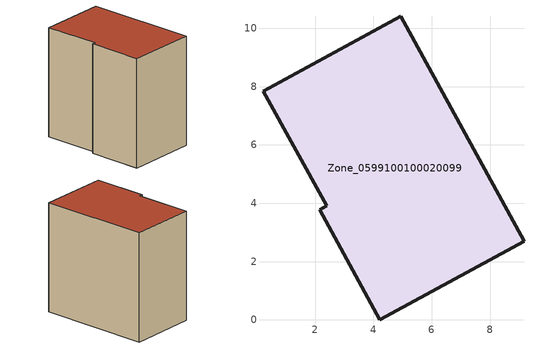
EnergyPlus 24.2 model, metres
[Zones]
Zone_0599100100020099
 floor ground (C_G): 0.22,7.84 4.94,10.42 9.16,2.7 4.22,0 2.16,3.77 2.41,3.91 z0
 wall outside (C_F): 9.16,2.7 4.94,10.42 0.22,7.84 2.41,3.91 2.16,3.77 4.22,0 9.16,2.7 z0:8.82
 roof outside (C_R): 4.94,10.42 0.22,7.84 2.41,3.91 2.16,3.77 4.22,0 9.16,2.7 z8.82
[BUILDING]
Pand.0599100100020099: North Axis=0; Terrain=City; Loads Convergence Tolerance Value=0.04; Temperature Convergence Tolerance Value=0.4; Solar Distribution=FullExterior; Maximum Number of Warmup Days=25; Minimum Number of Warmup Days=1
[Site:Location]
Rotterdam.The.Hague.AP_ZH_NLD Design_Conditions: Latitude=51.96; Longitude=4.45; Time Zone=1; Elevation=-4.5
[SITE:GROUNDTEMPERATURE:BUILDINGSURFACE]
18, 18, 18, 18, 18, 18, 18, 18, 18, 18, 18, 18
[MATERIAL] Thermal Absorptance=0.9; Solar Absorptance=0.7; Visible Absorptance=0.7
Name | Roughness | Thickness | Conductivity | Density | Specific Heat
G.TC.2015-2018 | MediumSmooth | 0.15 | 0.0428571 | 540 | 1210
F.TC.2015-2018 | Rough | 0.3 | 0.0666667 | 1920 | 840
R.TC.2015-2018 | MediumRough | 0.2 | 0.0333333 | 1500 | 1000
[CONSTRUCTION]
C_G: G.TC.2015-2018
C_F: F.TC.2015-2018
C_R: R.TC.2015-2018
[ZONE]
Zone_0599100100020099: Type=1; Multiplier=1; Ceiling Height=Autocalculate; Volume=Autocalculate; Floor Area=autocalculate; Part of Total Floor Area=Yes
[ZONEINFILTRATION:DESIGNFLOWRATE]
Infil_Zone_0599100100020099: Zone or ZoneList or Space or SpaceList=Zone_0599100100020099; Schedule=AlwaysOn; Design Flow Rate Calculation Method=Flow/Area; Flow Rate per Floor Area=0.0015; Constant Term Coefficient=1; Temperature Term Coefficient=0; Velocity Term Coefficient=0; Velocity Squared Term Coefficient=0
[HVACTEMPLATE:ZONE:IDEALLOADSAIRSYSTEM]
Zone_0599100100020099: Maximum Heating Supply Air Temperature=50; Minimum Cooling Supply Air Temperature=13; Maximum Heating Supply Air Humidity Ratio=0.0156; Minimum Cooling Supply Air Humidity Ratio=0.0077; Heating Limit=NoLimit; Cooling Limit=NoLimit; Dehumidification Control Type=ConstantSensibleHeatRatio; Cooling Sensible Heat Ratio=0.7; Dehumidification Setpoint=60; Humidification Control Type=None; Humidification Setpoint=30; Outdoor Air Method=None; Outdoor Air Flow Rate per Person=0.00944; Outdoor Air Flow Rate per Zone Floor Area=0; Outdoor Air Flow Rate per Zone=0; Demand Controlled Ventilation Type=None; Outdoor Air Economizer Type=NoEconomizer; Heat Recovery Type=None; Sensible Heat Recovery Effectiveness=0.7; Latent Heat Recovery Effectiveness=0.65
[ZONECONTROL:THERMOSTAT]
ThermostatControl_Zone_0599100100020099: Zone or ZoneList=Zone_0599100100020099; Control Type Schedule=DualSetpointControlType; Control 1=Thermostat_Zone_0599100100020099; Temperature Difference Between Cutout And Setpoint=0
[THERMOSTATSETPOINT:DUALSETPOINT]
Thermostat_Zone_0599100100020099: Heating Setpoint Temperature Schedule=HeatingSetpoint_Zone_0599100100020099; Cooling Setpoint Temperature Schedule=CoolingSetpoint_Zone_0599100100020099
[SCHEDULE:COMPACT]
HeatingSetpoint_Zone_0599100100020099: Through: 12/31, For: AllDays, Until: 24:00, 21
CoolingSetpoint_Zone_0599100100020099: Through: 12/31, For: AllDays, Until: 24:00, 24
DualSetpointControlType: Through: 12/31, For: AllDays, Until: 24:00, 4
AlwaysOn: Through: 12/31, For: AllDays, Until: 24:00, 1
